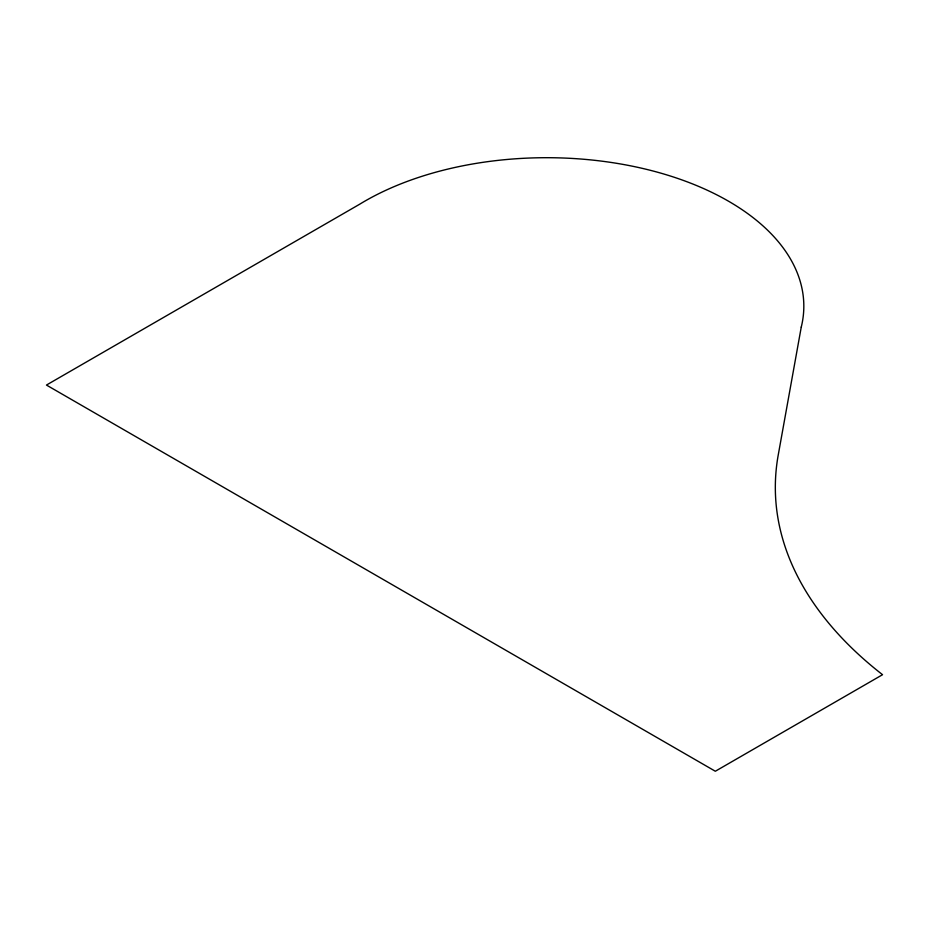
<?xml version="1.0" encoding="UTF-8"?>
<svg xmlns="http://www.w3.org/2000/svg" width="929" height="929" viewBox="0 0 929 929"><rect width="100%" height="100%" fill="white"/><g stroke="black" fill="none" stroke-linecap="round" stroke-linejoin="round"><path stroke-width="1.39" d="M801.262 327.089L778.049 456.034A544.371 314.292 0 0 0 882.55 674.698L715.33 771.244L46.45 385.059L359.546 204.299A257.194 148.489 0 0 1 658.196 172.399A257.194 148.489 0 0 1 801.262 327.089"/></g></svg>
